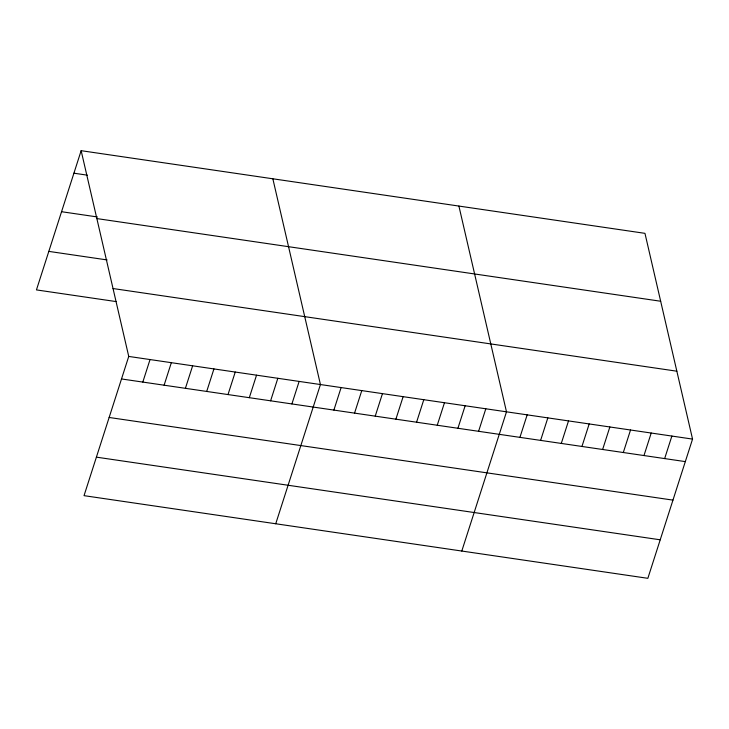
<?xml version="1.0" encoding="UTF-8"?>
<svg xmlns="http://www.w3.org/2000/svg" width="729" height="729" viewBox="0 0 729 729"><rect width="100%" height="100%" fill="white"/><g stroke="black" fill="none" stroke-linecap="round" stroke-linejoin="round"><path stroke-width="1.09" d="M81.147 150.684L128.741 356.435L84.035 495.656L647.853 578.316L692.55 439.095L644.965 233.344L81.147 150.684L36.45 289.905L116.048 301.569M142.811 382.078L150.037 359.561M164.107 385.204L171.333 362.687M185.403 388.32L192.638 365.803M206.708 391.446L213.934 368.929M228.004 394.571L235.239 372.054M249.309 397.688L256.535 375.18M270.605 400.813L277.831 378.296M291.901 403.939L299.136 381.422M275.735 523.759L320.432 384.548L272.846 178.787M333.882 410.09L341.108 387.573M354.549 413.124L361.775 390.607M375.225 416.15L382.452 393.633M395.893 419.184L403.128 396.667M416.569 422.209L423.795 399.702M437.245 425.244L444.471 402.727M457.912 428.278L465.148 405.761M478.589 431.304L485.815 408.787M461.794 551.042L506.491 411.821L458.906 206.061M519.932 437.364L527.167 414.856M540.608 440.398L547.834 417.881M561.284 443.432L568.511 420.915M581.952 446.458L589.187 423.941M602.628 449.492L609.854 426.975M623.304 452.518L630.53 430.01M643.971 455.552L651.207 433.035M664.648 458.587L671.874 436.07M73.921 173.201L87.371 175.17M61.555 211.711L97.431 216.969M96.857 218.582L660.665 301.241M48.816 251.387L107.108 259.934M113.031 288.538L676.849 371.198M128.741 356.435L692.55 439.095M121.506 378.952L685.324 461.612M109.14 417.471L672.958 500.121M96.401 457.147L660.219 539.806"/></g></svg>
